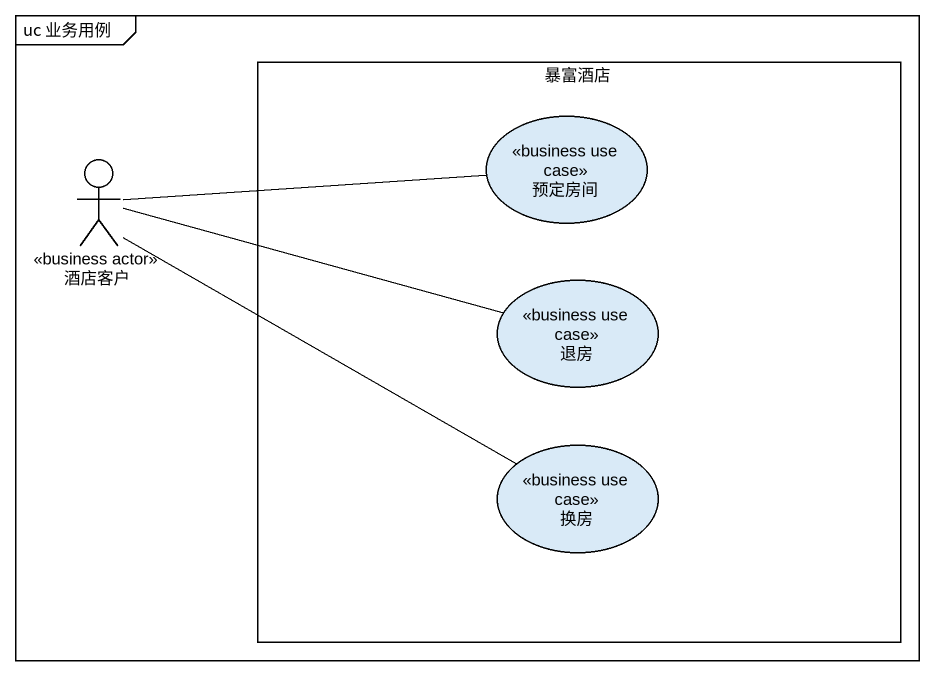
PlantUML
@startuml
mainframe uc 业务用例
rectangle 暴富酒店 {
  usecase 预定房间 <<business use case>>
  usecase 退房 <<business use case>>
  usecase 换房 <<business use case>>
}
actor 酒店客户 <<business actor>>
酒店客户 -right- 预定房间
酒店客户 -right- 退房
酒店客户 -right- 换房
@enduml
